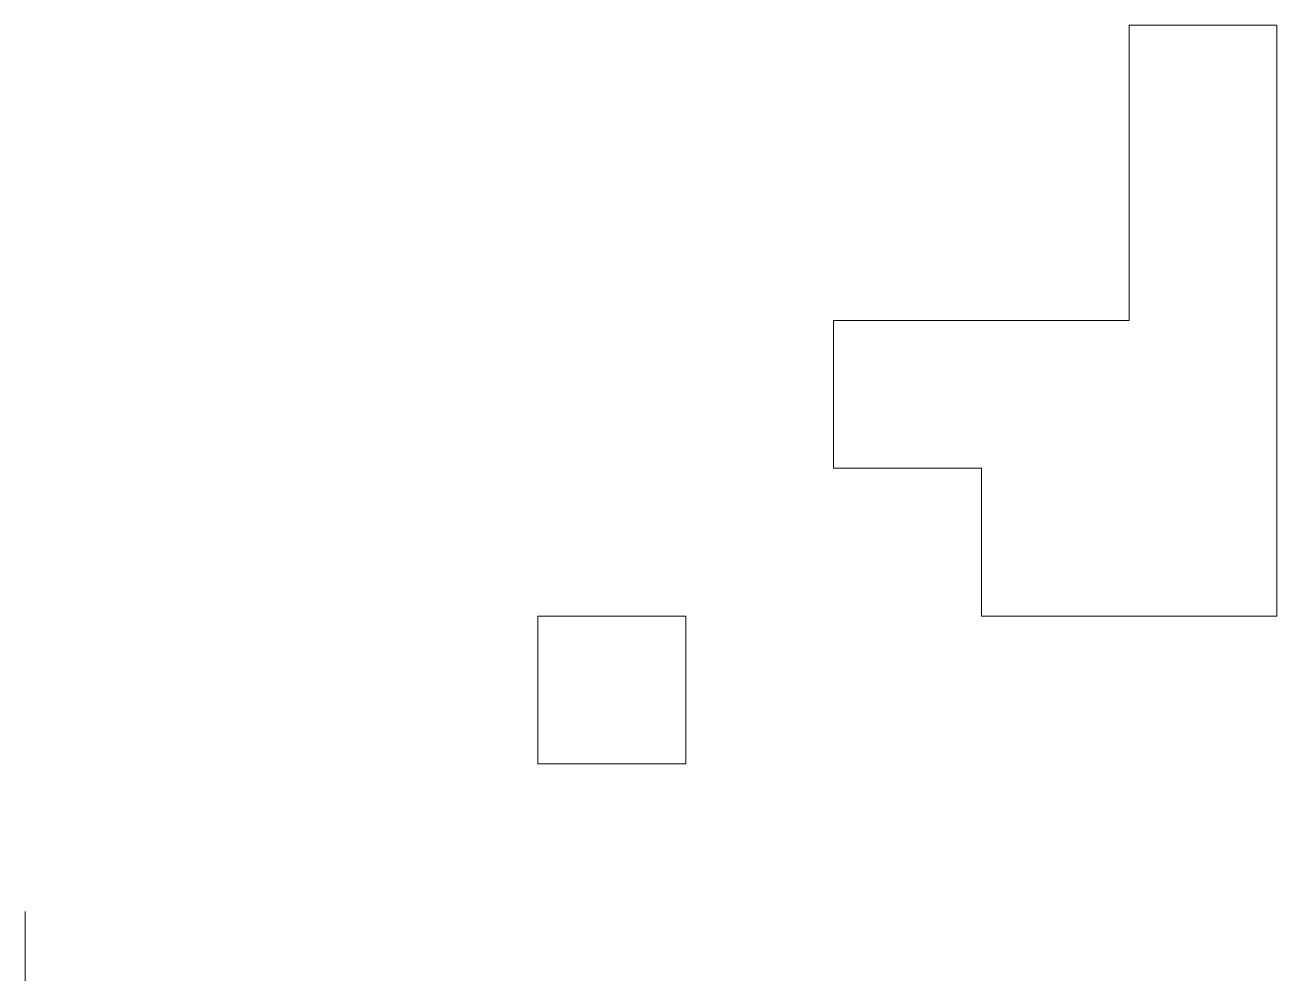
# Model space of a CAD drawing. Header units: metres. Extents: x -0.47 to 8, y -0.47 to 6.
import ezdxf

# ---------------------------------------------------------------- set-up
doc = ezdxf.new("R2010")
doc.units = ezdxf.units.M

msp = doc.modelspace()

# ---------------------------------------------------------------- linework, layer by layer
at = {"linetype": 'Continuous', "lineweight": 13}
for points in [[(5, 4), (5, 3), (6, 3), (6, 2), (8, 2), (8, 4), (8, 6), (7, 6), (7, 5), (7, 4)], [(3, 2), (3, 1), (4, 1), (4, 2)], [(-0.47, 0), (-0.47, -0.47), (-0.47, -0.47), (-0.47, 0)], [(-0.47, 0), (-0.47, -0.47), (-0.47, -0.47), (-0.47, 0)]]:
    msp.add_lwpolyline(points, close=True, dxfattribs=at)

doc.saveas('drawing.dxf')
